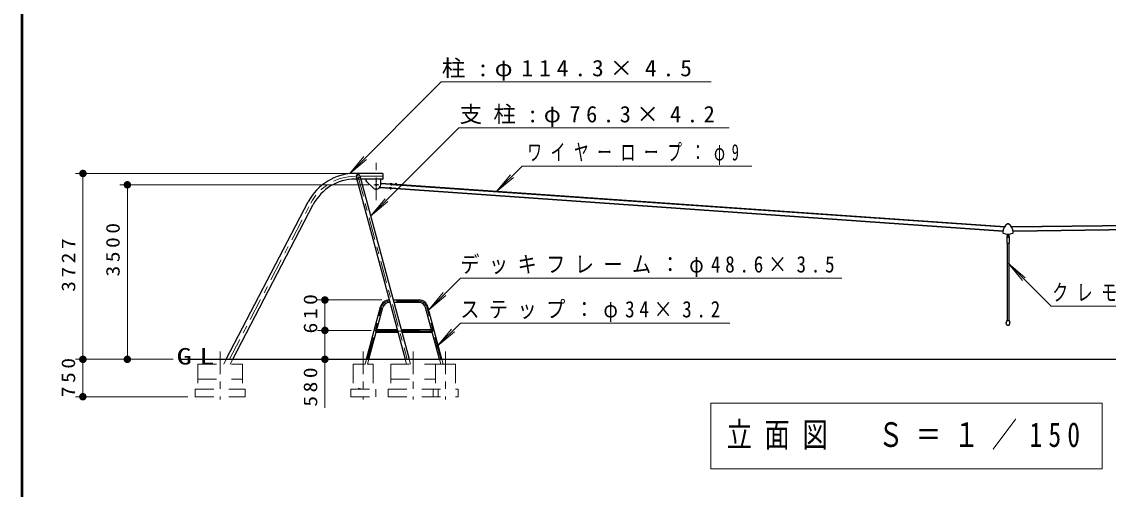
# Model space of a CAD drawing. Units: millimetres on the paper, scale 1:150. Extents: x -621 to -236, y -10 to 262.
# Drawn here: x -621 to -475.7, y 116.6 to 179.1 of the extents above; entities that cross this region are included whole.
import ezdxf

# ---------------------------------------------------------------- set-up
doc = ezdxf.new("R2010")
doc.units = ezdxf.units.MM
doc.linetypes.add('USER1', pattern=[4.5, 2.5, -2])
doc.linetypes.add('USER2', pattern=[6, 3, -1, 1, -1])
doc.layers.add('LY_1', color=7, linetype='Continuous', lineweight=25)
doc.layers.add('LY_6', color=7, linetype='Continuous', lineweight=13)
doc.styles.add('ＭＳ ゴシック', font='')
doc.styles.get('ＭＳ ゴシック').set_extended_font_data('MS Gothic')

# ---------------------------------------------------------------- blocks, each defined once
blk = doc.blocks.new('filled_dot')
at = {"color": 0, "linetype": 'Continuous', "lineweight": -2, "const_width": 1.25}
blk.add_lwpolyline([(-0.625, 0, 1), (0.625, 0, 1)], format="xyb", close=True, dxfattribs=at)

msp = doc.modelspace()

# ---------------------------------------------------------------- linework, layer by layer
at = {"layer": 'LY_1', "lineweight": 13}
for p, q in [((-564.917, 171.088), (-577.2, 158.804)), ((-564.917, 171.088), (-528.848, 171.088)), ((-562.585, 164.93), (-574.357, 153.158)), ((-562.585, 164.93), (-526.447, 164.93)), ((-577.2, 158.804), (-575.272, 161.102)), ((-577.2, 158.804), (-574.902, 160.733)), ((-554.079, 159.838), (-557.587, 156.382)), ((-554.079, 159.838), (-523.41, 159.838)), ((-574.609, 158.845), (-613.817, 158.845)), ((-612.817, 133.998), (-612.817, 158.845)), ((-557.587, 156.382), (-555.642, 158.665)), ((-574.609, 157.331), (-607.877, 157.331)), ((-606.877, 133.998), (-606.877, 157.331)), ((-557.587, 156.382), (-555.275, 158.293)), ((-574.357, 153.158), (-572.429, 155.457)), ((-574.357, 153.158), (-572.059, 155.087)), ((-489.147, 146.843), (-487.219, 144.545)), ((-489.147, 146.843), (-486.849, 144.915)), ((-483.399, 141.095), (-489.147, 146.843)), ((-562.358, 144.857), (-566.596, 140.621)), ((-562.358, 144.857), (-511.358, 144.857)), ((-566.596, 140.621), (-564.667, 142.919)), ((-566.596, 140.621), (-564.298, 142.549)), ((-572.861, 141.931), (-581.47, 141.931)), ((-580.47, 137.864), (-580.47, 141.931)), ((-483.399, 141.095), (-450.223, 141.095)), ((-562.358, 138.852), (-565.459, 135.751)), ((-565.459, 135.751), (-563.531, 138.049)), ((-562.358, 138.852), (-526.358, 138.852)), ((-574.275, 137.864), (-581.47, 137.864)), ((-574.275, 137.864), (-581.47, 137.864)), ((-580.47, 127.528), (-580.47, 137.864)), ((-565.459, 135.751), (-563.161, 137.679)), ((-600.768, 133.998), (-613.83, 133.998)), ((-600.768, 133.998), (-613.817, 133.998)), ((-612.83, 128.998), (-612.83, 133.998)), ((-598.811, 128.998), (-613.83, 128.998)), ((-528.875, 128.144), (-528.875, 119.344)), ((-476.575, 128.144), (-528.875, 128.144)), ((-476.575, 119.344), (-476.575, 128.144)), ((-528.875, 119.344), (-476.575, 119.344))]:
    msp.add_line(p, q, dxfattribs=at)
at = {"layer": 'LY_1', "linetype": 'USER2', "lineweight": 13}
for p, q in [((-573.609, 155.288), (-573.609, 160.354)), ((-572.742, 158.464), (-576.442, 158.464)), ((-576.108, 158.71), (-569.487, 133.998)), ((-573.947, 157.331), (-573.271, 157.331)), ((-593.224, 133.998), (-582.356, 154.876)), ((-574.762, 133.998), (-572.891, 140.978)), ((-567.89, 141.769), (-571.861, 141.769)), ((-564.989, 133.998), (-566.86, 140.978)), ((-566, 137.769), (-573.751, 137.769)), ((-594.477, 135.035), (-594.477, 128.627)), ((-575.344, 135.035), (-575.344, 128.627)), ((-568.677, 135.035), (-568.677, 128.627)), ((-564.344, 135.035), (-564.344, 128.627))]:
    msp.add_line(p, q, dxfattribs=at)
at = {"layer": 'LY_1'}
for p, q in [((-572.762, 158.845), (-576.442, 158.845)), ((-576.288, 158.398), (-569.75, 133.998)), ((-575.797, 158.53), (-569.223, 133.998)), ((-572.762, 158.845), (-572.742, 158.825)), ((-572.742, 158.825), (-572.742, 158.103)), ((-576.204, 158.083), (-576.442, 158.083)), ((-572.762, 158.083), (-575.677, 158.083)), ((-575.009, 158.02), (-575.009, 158.083)), ((-574.033, 156.907), (-574.911, 157.785)), ((-573.655, 157.411), (-573.701, 157.331)), ((-573.701, 157.331), (-573.655, 157.251)), ((-573.563, 157.411), (-573.655, 157.411)), ((-573.655, 157.251), (-573.563, 157.251)), ((-573.517, 157.331), (-573.563, 157.411)), ((-573.563, 157.251), (-573.517, 157.331)), ((-573.13, 156.969), (-571.736, 156.872)), ((-573.092, 157.027), (-571.732, 156.931)), ((-573.009, 157.331), (-573.009, 158.083)), ((-573.009, 157.553), (-571.663, 157.459)), ((-573.009, 157.493), (-571.667, 157.399)), ((-572.762, 158.083), (-572.742, 158.103)), ((-571.741, 156.802), (-571.727, 157.001)), ((-571.727, 157.001), (-571.594, 156.992)), ((-571.672, 157.329), (-571.658, 157.529)), ((-571.672, 157.329), (-571.539, 157.32)), ((-571.658, 157.529), (-571.525, 157.52)), ((-571.608, 156.792), (-571.594, 156.992)), ((-571.599, 156.922), (-489.808, 151.194)), ((-571.539, 157.32), (-571.525, 157.52)), ((-571.534, 157.39), (-571.002, 157.353)), ((-571.53, 157.45), (-570.998, 157.413)), ((-571.007, 157.283), (-570.993, 157.483)), ((-570.874, 157.274), (-571.007, 157.283)), ((-570.86, 157.473), (-570.993, 157.483)), ((-570.874, 157.274), (-570.86, 157.473)), ((-570.869, 157.344), (-489.604, 151.691)), ((-570.865, 157.404), (-489.564, 151.748)), ((-571.741, 156.802), (-571.608, 156.792)), ((-571.603, 156.862), (-489.818, 151.135)), ((-593.654, 133.998), (-582.694, 155.052)), ((-592.795, 133.998), (-582.018, 154.7)), ((-444.145, 152.184), (-488.691, 151.721)), ((-444.144, 152.124), (-488.652, 151.661)), ((-488.465, 151.183), (-447.14, 151.742)), ((-488.455, 151.123), (-447.139, 151.682)), ((-489.242, 150.614), (-489.313, 150.346)), ((-489.313, 150.346), (-489.313, 149.513)), ((-489.313, 150.346), (-488.98, 150.346)), ((-489.276, 150.732), (-489.245, 150.556)), ((-489.05, 150.614), (-488.98, 150.346)), ((-489.017, 150.732), (-489.048, 150.556)), ((-488.98, 150.346), (-488.98, 149.513)), ((-489.313, 149.513), (-488.98, 149.513)), ((-489.246, 149.513), (-489.246, 139.173)), ((-489.046, 149.513), (-489.046, 139.173)), ((-574.929, 133.998), (-573.048, 141.02)), ((-574.594, 133.998), (-572.735, 140.936)), ((-571.789, 141.607), (-571.861, 141.607)), ((-571.349, 141.931), (-567.89, 141.931)), ((-567.89, 141.607), (-571.262, 141.607)), ((-565.157, 133.998), (-567.016, 140.936)), ((-564.821, 133.998), (-566.703, 141.02)), ((-489.296, 139.173), (-489.38, 138.906)), ((-489.38, 138.84), (-489.38, 138.906)), ((-489.296, 138.573), (-489.38, 138.84)), ((-489.296, 139.173), (-488.996, 139.173)), ((-489.296, 138.573), (-488.996, 138.573)), ((-488.996, 139.173), (-488.913, 138.906)), ((-488.996, 138.573), (-488.913, 138.84)), ((-488.913, 138.84), (-488.913, 138.906)), ((-570.717, 137.607), (-573.627, 137.607)), ((-570.804, 137.931), (-573.54, 137.931)), ((-566.211, 137.931), (-570.277, 137.931)), ((-566.124, 137.607), (-570.19, 137.607)), ((-599.768, 133.998), (-419.077, 133.998)), ((-575.666, 129.998), (-575.979, 130.081))]:
    msp.add_line(p, q, dxfattribs=at)
at = {"layer": 'LY_1', "linetype": 'USER1', "lineweight": 13}
for p, q in [((-575.677, 158.083), (-576.204, 158.083)), ((-573.309, 137.731), (-573.309, 137.831)), ((-570.786, 137.864), (-573.275, 137.864)), ((-570.741, 137.698), (-573.275, 137.698)), ((-570.259, 137.864), (-566.475, 137.864)), ((-570.215, 137.698), (-566.475, 137.698)), ((-566.442, 137.731), (-566.442, 137.831)), ((-594.001, 133.331), (-593.654, 133.998)), ((-593.142, 133.331), (-592.795, 133.998)), ((-575.108, 133.331), (-574.929, 133.998)), ((-574.773, 133.331), (-574.594, 133.998)), ((-569.75, 133.998), (-569.571, 133.331)), ((-569.223, 133.998), (-569.045, 133.331)), ((-564.978, 133.331), (-565.157, 133.998)), ((-564.643, 133.331), (-564.821, 133.998)), ((-597.477, 133.331), (-597.477, 129.998)), ((-597.477, 133.331), (-591.477, 133.331)), ((-591.477, 133.331), (-591.477, 129.998)), ((-576.677, 133.331), (-575.108, 133.331)), ((-576.677, 133.331), (-576.677, 129.998)), ((-574.773, 133.331), (-574.011, 133.331)), ((-574.011, 133.331), (-574.011, 129.998)), ((-571.677, 133.331), (-565.677, 133.331)), ((-571.677, 133.331), (-571.677, 129.998)), ((-565.677, 133.331), (-564.978, 133.331)), ((-565.677, 133.331), (-565.677, 129.998)), ((-563.011, 133.331), (-564.978, 133.331)), ((-563.011, 133.331), (-563.011, 129.998)), ((-597.477, 131.331), (-591.477, 131.331)), ((-571.677, 131.331), (-565.677, 131.331)), ((-597.811, 129.998), (-597.811, 128.998)), ((-597.811, 129.998), (-591.144, 129.998)), ((-591.144, 129.998), (-591.144, 128.998)), ((-577.011, 129.998), (-577.011, 128.998)), ((-577.011, 129.998), (-573.677, 129.998)), ((-573.677, 129.998), (-573.677, 128.998)), ((-572.011, 129.998), (-572.011, 128.998)), ((-572.011, 129.998), (-562.677, 129.998)), ((-566.011, 129.998), (-566.011, 128.998)), ((-565.344, 129.998), (-565.344, 128.998)), ((-562.677, 129.998), (-562.677, 128.998)), ((-597.811, 128.998), (-591.144, 128.998)), ((-577.011, 128.998), (-573.677, 128.998)), ((-572.011, 128.998), (-562.677, 128.998))]:
    msp.add_line(p, q, dxfattribs=at)
at = {"layer": 'LY_1'}
for centre, radius in [((-573.609, 157.331), 0.1), ((-573.609, 157.331), 0.08), ((-489.146, 150.573), 0.1), ((-489.146, 150.573), 0.0667)]:
    msp.add_circle(centre, radius, dxfattribs=at)
at = {"layer": 'LY_1', "linetype": 'USER1', "lineweight": 13}
for centre, radius in [((-573.609, 157.831), 0.0433), ((-573.609, 156.831), 0.0433), ((-574.292, 135.751), 0.113), ((-565.459, 135.751), 0.113)]:
    msp.add_circle(centre, radius, dxfattribs=at)
at = {"layer": 'LY_1'}
for centre, radius, start, end in [((-576.442, 151.798), 7.048, 90, 152.5), ((-576.042, 158.464), 0.254, 15, 195), ((-576.442, 151.798), 6.286, 90, 152.5), ((-574.676, 158.02), 0.333, 180, 225), ((-573.609, 157.331), 0.6, 225, 0), ((-488.44, 150.916), 1.413, 123.51005, 176.48994), ((-489.146, 151.983), 0.133, 56.48994, 123.51005), ((-489.853, 150.916), 1.413, 3.51006, 56.48994), ((-489.717, 150.994), 0.133, 176.48994, 243.51007), ((-489.146, 152.14), 1.413, 243.51006, 296.48994), ((-488.575, 150.994), 0.133, 296.48994, 3.51006), ((-571.861, 140.702), 1.229, 90, 165), ((-571.861, 140.702), 0.905, 90, 165), ((-567.89, 140.702), 1.229, 15, 90), ((-567.89, 140.702), 0.905, 15, 90)]:
    msp.add_arc(centre, radius, start, end, dxfattribs=at)
at = {"layer": 'LY_1', "linetype": 'USER2', "lineweight": 13}
for centre, radius, start, end in [((-576.442, 151.798), 6.667, 90, 152.5), ((-571.861, 140.702), 1.067, 90, 165), ((-567.89, 140.702), 1.067, 15, 90)]:
    msp.add_arc(centre, radius, start, end, dxfattribs=at)
at = {"layer": 'LY_1', "linetype": 'USER1', "lineweight": 13}
for centre, radius, start, end in [((-576.042, 158.464), 0.254, 195, 15), ((-573.275, 137.831), 0.0333, 90, 180), ((-573.275, 137.731), 0.0333, 180, 270), ((-566.475, 137.831), 0.0333, 0, 90), ((-566.475, 137.731), 0.0333, 270, 0)]:
    msp.add_arc(centre, radius, start, end, dxfattribs=at)
at = {"layer": 'LY_6', "lineweight": 50}
msp.add_line((-621, 262), (-621, -5), dxfattribs=at)

# ---------------------------------------------------------------- block references
at = {"layer": 'LY_1', "lineweight": 13, "xscale": 0.4, "yscale": 0.4}
for p, rotation in [((-612.817, 158.845), 270), ((-606.877, 157.331), 270), ((-580.47, 141.931), 270), ((-580.47, 137.864), 90), ((-580.47, 137.864), 270), ((-612.83, 133.998), 270), ((-612.817, 133.998), 90), ((-606.877, 133.998), 90), ((-580.47, 133.998), 90), ((-612.83, 128.998), 90)]:
    msp.add_blockref('filled_dot', p, dxfattribs=dict(at, rotation=rotation))

# ---------------------------------------------------------------- texts
at = {"layer": 'LY_1', "style": 'ＭＳ ゴシック'}
for s, insert, char_height, attachment_point in [('\\T1.5;\\W1.05;柱:φ114.3×4.5', (-564.848, 171.238), 2.199, 7), ('\\T1.5;支柱:φ76.3×4.2', (-562.447, 165.08), 2.199, 7), ('\\T1.6;\\W0.65;ワイヤーロープ：φ9', (-553.41, 159.988), 2.199, 7), ('\\T1.5;\\W0.85;デッキフレーム：φ48.6×3.5', (-562.358, 145.007), 2.199, 7), ('\\T1.56;\\W0.7;クレモナロープ：φ30', (-483.223, 141.245), 2.199, 7), ('\\T1.5;\\W0.85;ステップ：φ34×3.2', (-562.358, 139.002), 2.199, 7), ('\\T1.5;\\W1.35;GL', (-600.292, 133.27), 2.199, 7), ('\\T1.5;\\W0.75;立面図\u3000Ｓ＝１／150', (-502.725, 123.744), 3.299, 5)]:
    msp.add_mtext(s, dxfattribs=dict(at, insert=insert, char_height=char_height, attachment_point=attachment_point))
at = {"layer": 'LY_1', "char_height": 1.833, "attachment_point": 8, "rotation": 90, "style": 'ＭＳ ゴシック'}
for s, insert in [('\\T1.33;\\W1.15;3500', (-607.877, 148.889)), ('\\T1.33;\\W1.15;3727', (-613.817, 146.838)), ('\\T1.33;\\W1.15;610', (-581.47, 140.319)), ('\\T1.33;\\W1.15;750', (-613.83, 131.794)), ('\\T1.33;\\W1.15;580', (-581.47, 130.528))]:
    msp.add_mtext(s, dxfattribs=dict(at, insert=insert))

doc.saveas('drawing.dxf')
